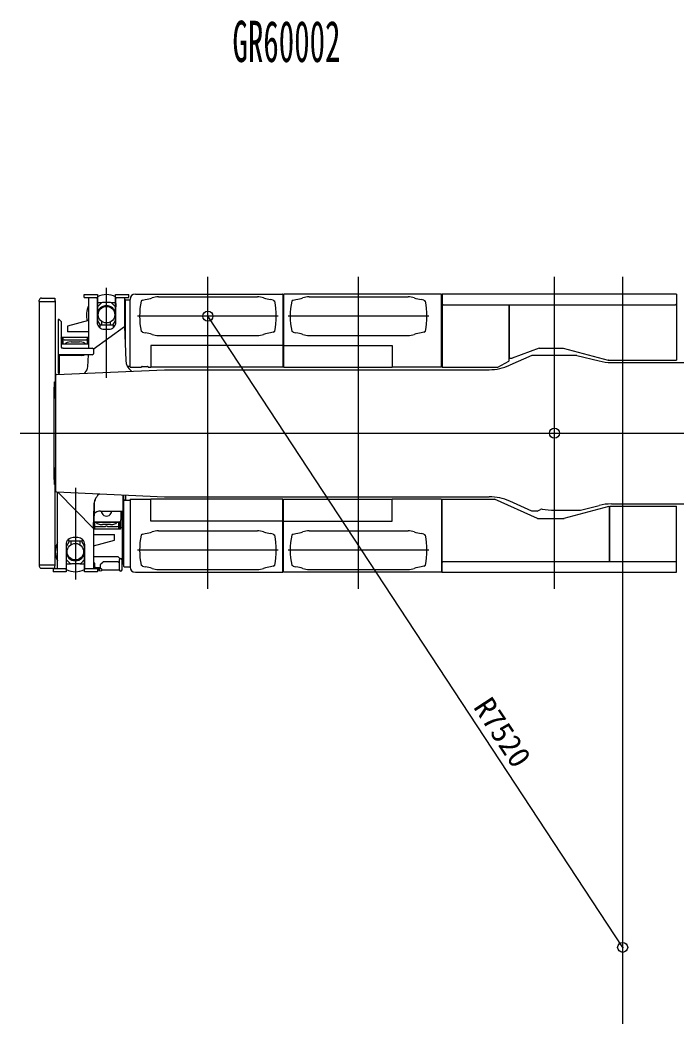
# Model space of a CAD drawing. Units: millimetres, scale not verified. Extents: x -30259 to 29445, y -25513 to 25927.
# Drawn here: x -15130 to -8589, y 14062 to 24057 of the extents above; entities that cross this region are included whole.
import ezdxf
from ezdxf.enums import TextEntityAlignment as Align

# ---------------------------------------------------------------- set-up
doc = ezdxf.new("R2010")
doc.units = ezdxf.units.MM
doc.header["$LTSCALE"] = 200
doc.header["$PDMODE"] = 32
doc.header["$PDSIZE"] = 100
doc.layers.add('0-0_0', color=7, linetype='Continuous')
doc.layers.add('0-1_DEFPOINTS', color=7, linetype='Continuous')
doc.styles.add('ＭＳ ゴシック', font='')
doc.styles.get('ＭＳ ゴシック').set_extended_font_data('MS Gothic')

# ---------------------------------------------------------------- blocks, each defined once
blk = doc.blocks.new('_OPEN30')
at = {"layer": '0-0_0'}
blk.add_line((0, 0), (-1, 0), dxfattribs=at)
blk.add_lwpolyline([(-1, 0.27), (0, 0), (-1, -0.27)], dxfattribs=at)
blk = doc.blocks.new('D20')
at = {"layer": '0-0_0'}
blk.add_line((21130, 40342.8), (17001.6, 46624.9), dxfattribs=at)
at = {"layer": '0-1_DEFPOINTS'}
for p in [(17000, 46627.2), (21130, 40342.8)]:
    blk.add_point(p, dxfattribs=at)
at = {"layer": '0-0_0', "xscale": 2.77, "yscale": 2.77, "rotation": 123.31229}
blk.add_blockref('_OPEN30', (17000, 46627.2), dxfattribs=at)
at = {"layer": '0-0_0', "style": 'ＭＳ ゴシック'}
blk.add_text('R7520', height=219.9, rotation=303.312, dxfattribs=at).set_placement((19581.9, 42699.4), align=Align.BOTTOM_LEFT)

msp = doc.modelspace()

# ---------------------------------------------------------------- linework, layer by layer
at = {"layer": '0-0_0'}
for p, q in [((-13259.3, 18395.3), (-13259.3, 21500.9)), ((-11759.3, 18395.3), (-11759.3, 21500.9)), ((-9809.3, 18395.3), (-9809.3, 21500.9)), ((-9129.3, 14061.9), (-9129.3, 21500.9)), ((-14269.3, 20494.9), (-14269.3, 21390)), ((-14490.3, 21323.6), (-14359.3, 21323.6)), ((-14490.3, 21295.6), (-14490.3, 21323.6)), ((-14490.3, 21295.6), (-14359.3, 21295.6)), ((-14448.3, 21295.6), (-14448.3, 20791.2)), ((-14362.3, 21285.6), (-14372.3, 21295.6)), ((-14359.3, 21323.6), (-14359.3, 21076.4)), ((-14179.3, 21323.6), (-14048.3, 21323.6)), ((-14179.3, 21076.4), (-14179.3, 21323.6)), ((-14179.3, 21295.6), (-14048.3, 21295.6)), ((-14176.3, 21285.6), (-14166.3, 21295.6)), ((-14090.3, 21295.6), (-14090.3, 21003.9)), ((-14048.3, 21295.6), (-14048.3, 21323.6)), ((-13982.1, 21328.6), (-12516.4, 21328.6)), ((-13751.7, 21300.6), (-12766.9, 21300.6)), ((-12512.1, 21324.3), (-12512.1, 20818.6)), ((-12506.1, 21324.3), (-12506.1, 20818.6)), ((-10936.4, 21328.6), (-12501.8, 21328.6)), ((-12251.7, 21300.6), (-11266.9, 21300.6)), ((-10932.1, 20601.3), (-10932.1, 21324.3)), ((-8592.1, 21327.9), (-10926.1, 21327.9)), ((-10926.1, 21327.9), (-10926.1, 20599.7)), ((-8592.1, 21327.9), (-8592.1, 20669.7)), ((-14940.3, 21253.6), (-14940.3, 18633.6)), ((-14940.3, 21253.6), (-14780.3, 21253.6)), ((-14938.7, 21253.6), (-14938.7, 21267)), ((-14917.1, 21288.6), (-14785.3, 21288.6)), ((-14785.3, 21288.6), (-14785.3, 21266.3)), ((-14785.3, 21266.3), (-14780.3, 21261.3)), ((-14780.3, 21261.3), (-14780.3, 20454.6)), ((-14362.3, 21285.6), (-14362.3, 21045.6)), ((-14359.3, 21243.6), (-14318.3, 21243.6)), ((-14359.3, 21202.6), (-14325.6, 21236.3)), ((-14230.6, 21243.6), (-14307.9, 21243.6)), ((-14220.3, 21243.6), (-14179.3, 21243.6)), ((-14179.3, 21202.6), (-14213, 21236.2)), ((-14176.3, 21045.6), (-14176.3, 21285.6)), ((-14174.3, 21201.6), (-14174.3, 21235.6)), ((-14084.1, 21269.3), (-14084.1, 20847)), ((-14080.5, 21272.9), (-14034.4, 21272.9)), ((-14034.4, 20605.6), (-14034.4, 21276.3)), ((-13909.8, 21268.6), (-13924.8, 21258.6)), ((-13909.8, 21268.6), (-13883, 21273.3)), ((-12608.8, 21268.6), (-12635.6, 21273.3)), ((-12608.8, 21268.6), (-12593.8, 21258.6)), ((-12409.8, 21268.6), (-12424.8, 21258.6)), ((-12409.8, 21268.6), (-12383, 21273.3)), ((-11108.8, 21268.6), (-11135.6, 21273.3)), ((-11108.8, 21268.6), (-11093.8, 21258.6)), ((-10916.1, 21221.3), (-10926.1, 21231.3)), ((-10916.1, 21221.3), (-8602.1, 21221.3)), ((-10262.1, 21221.3), (-10262.1, 20661.3)), ((-10256.1, 20691.3), (-10256.1, 21221.3)), ((-8592.1, 21231.3), (-8602.1, 21221.3)), ((-12558.8, 21108.6), (-13959.8, 21108.6)), ((-11058.8, 21108.6), (-12459.8, 21108.6)), ((-14751.9, 21072.6), (-14751.9, 20546.6)), ((-14740.3, 21076.2), (-14748.3, 21076.2)), ((-14740.3, 21076.2), (-14740.3, 21074.6)), ((-14720.3, 21054.6), (-14720.3, 20799.6)), ((-14448.3, 21064.4), (-14658.3, 21008.6)), ((-14658.3, 21008.6), (-14658.3, 20953.6)), ((-14401.4, 20780.7), (-14090.7, 21004.9)), ((-14329.1, 21018.6), (-14355.8, 21063.7)), ((-14315.3, 21018.6), (-14315.3, 21055.1)), ((-14230.3, 21018.6), (-14230.3, 21050.9)), ((-14182.8, 21063.7), (-14209.5, 21018.6)), ((-14090.7, 21004.9), (-14076.6, 20666.5)), ((-14090.6, 21004.7), (-14090.3, 21005)), ((-14720.3, 20890.6), (-14718.3, 20898.6)), ((-14718.3, 20898.6), (-14448.3, 20898.6)), ((-14448.3, 20953.6), (-14658.3, 20953.6)), ((-14292.3, 20978.4), (-14246.3, 20978.4)), ((-13909.8, 20948.6), (-13924.8, 20958.6)), ((-13909.8, 20948.6), (-13883, 20943.9)), ((-13751.7, 20916.6), (-12766.9, 20916.6)), ((-12608.8, 20948.6), (-12635.6, 20943.9)), ((-12608.8, 20948.6), (-12593.8, 20958.6)), ((-12409.8, 20948.6), (-12424.8, 20958.6)), ((-12409.8, 20948.6), (-12383, 20943.9)), ((-12251.7, 20916.6), (-11266.9, 20916.6)), ((-11108.8, 20948.6), (-11135.6, 20943.9)), ((-11108.8, 20948.6), (-11093.8, 20958.6)), ((-14716.3, 20833.6), (-14720.3, 20818.6)), ((-14717.3, 20885), (-14709.3, 20885)), ((-14717.3, 20829.9), (-14717.3, 20885)), ((-14716.3, 20833.6), (-14448.3, 20833.6)), ((-14709.3, 20888.6), (-14699.3, 20888.6)), ((-14709.3, 20833.6), (-14709.3, 20888.6)), ((-14700.3, 20791.2), (-14411.9, 20791.2)), ((-14699.3, 20833.6), (-14699.3, 20888.6)), ((-14689.3, 20873.1), (-14699.3, 20869.7)), ((-14689.3, 20873.1), (-14469.3, 20873.1)), ((-14620.3, 20852.7), (-14538.3, 20852.7)), ((-14459.3, 20869.7), (-14469.3, 20873.1)), ((-14459.3, 20833.6), (-14459.3, 20888.6)), ((-14459.3, 20888.6), (-14449.3, 20888.6)), ((-14449.3, 20833.6), (-14449.3, 20888.6)), ((-14400.3, 20779.6), (-14411.9, 20791.2)), ((-12512.1, 20817.9), (-13827.1, 20817.9)), ((-13827.1, 20817.9), (-13827.1, 20599.7)), ((-12512.1, 20818.6), (-12512.1, 20599.7)), ((-12506.1, 20818.6), (-12506.1, 20599.7)), ((-12506.1, 20817.9), (-11425.5, 20817.9)), ((-11425.5, 20817.9), (-11425.5, 20599.7)), ((-9961.1, 20791.3), (-10231.1, 20691.3)), ((-9961.1, 20791.3), (-9721.1, 20791.3)), ((-9721.1, 20791.3), (-9721.5, 20789.7)), ((-14679.9, 20724.6), (-14751.9, 20724.6)), ((-14750.3, 20724.6), (-14750.3, 20672.3)), ((-14740.3, 20724.6), (-14740.3, 20671.1)), ((-14520.3, 20718.6), (-14740.3, 20718.6)), ((-14464.7, 20724.6), (-14679.9, 20724.6)), ((-14410.3, 20724.6), (-14464.7, 20724.6)), ((-14454.9, 20606), (-14449.6, 20724.6)), ((-14410.3, 20724.6), (-14400.3, 20734.6)), ((-14400.3, 20779.6), (-14400.3, 20734.6)), ((-10256.1, 20691.3), (-10231.1, 20691.3)), ((-10034.3, 20718.6), (-10253.5, 20620)), ((-9584.3, 20718.6), (-10034.3, 20718.6)), ((-9721.5, 20789.7), (-9272.5, 20669.7)), ((-9584.3, 20718.6), (-9364.8, 20662.9)), ((-14740.3, 20667.1), (-14749, 20669)), ((-14740.3, 20668.6), (-14748.7, 20670.3)), ((-14740.3, 20668.6), (-14740.3, 20543)), ((-14061, 20609.7), (-14034.4, 20609.7)), ((-14030.1, 20601.3), (-13920.1, 20601.3)), ((-13920.1, 20603.6), (-13920.1, 20601.3)), ((-13915.1, 20608.6), (-13860.1, 20608.6)), ((-13855.1, 20603.6), (-13855.1, 20601.3)), ((-13855.1, 20601.3), (-13827.1, 20601.3)), ((-12512.1, 20599.7), (-13827.1, 20599.7)), ((-12506.1, 20599.7), (-11425.5, 20599.7)), ((-10932.1, 20601.3), (-11425.5, 20601.3)), ((-10926.1, 20599.7), (-10372.1, 20599.7)), ((-10262.1, 20661.3), (-10261.4, 20659.9)), ((-9272.1, 20671.3), (-9272.5, 20669.7)), ((-9272.1, 20671.3), (-9272.1, 20669.7)), ((-9272.1, 20669.7), (-8592.1, 20669.7)), ((-9241.9, 20647.6), (-5597.6, 20647.6)), ((-14775.3, 19358.6), (-14775.3, 20528.6)), ((-14766.3, 20528.6), (-14775.3, 20528.6)), ((-14766.3, 20528.6), (-13692.4, 20576.1)), ((-14740.3, 20543), (-14748.3, 20543)), ((-14745.3, 20543), (-14745.3, 20529.5)), ((-13692.4, 20576.1), (-10458.5, 20576.1)), ((-14786.3, 20454.6), (-14775.3, 20454.6)), ((-15129.8, 19943.6), (-4214.5, 19943.6)), ((-15019.9, 19943.6), (-4476.8, 19943.6)), ((-14786.3, 19432.6), (-14786.3, 19595.6)), ((-14775.3, 19595.6), (-14786.3, 19595.6)), ((-14786.3, 19483.6), (-14794.2, 19483.6)), ((-14786.3, 19432.6), (-14775.3, 19432.6)), ((-14780.3, 18625.9), (-14780.3, 19432.6)), ((-14579.3, 19398), (-14579.3, 18488.4)), ((-14766.3, 19358.6), (-14775.3, 19358.6)), ((-14766.3, 19358.6), (-13692.4, 19311.1)), ((-14758.3, 18591.6), (-14758.3, 19358.2)), ((-14753.3, 19358), (-14749.1, 19351.7)), ((-14400.4, 18998.4), (-14749.1, 19351.7)), ((-14103.3, 19168.6), (-14103.3, 19329.3)), ((-14098.1, 18617.9), (-14098.1, 19329)), ((-14076.5, 19279.1), (-14076.5, 19328.1)), ((-13692.4, 19311.1), (-10458.8, 19311.1)), ((-14395.1, 19227.7), (-14400.4, 18998.4)), ((-14391.7, 19234.4), (-14397, 19005.1)), ((-14076.5, 19279.1), (-14098.1, 19277.5)), ((-14098.1, 19277.5), (-14034.4, 19277.5)), ((-14034.4, 19281.6), (-14034.4, 18610.9)), ((-14030.1, 19285.9), (-13827.1, 19285.9)), ((-12512.1, 19287.5), (-13827.1, 19287.5)), ((-13827.1, 19069.3), (-13827.1, 19287.5)), ((-12506.1, 19287.5), (-11425.5, 19287.5)), ((-11425.5, 19069.3), (-11425.5, 19287.5)), ((-10932.1, 19285.9), (-11425.5, 19285.9)), ((-10932.1, 19285.9), (-10932.1, 18562.9)), ((-10926.1, 19287.5), (-10405.8, 19287.5)), ((-10926.1, 18574.3), (-10926.1, 19287.5)), ((-9977.2, 19095.9), (-10405.8, 19287.5)), ((-10034.3, 19168.6), (-10253.5, 19267.1)), ((-9711.5, 19097.4), (-9262.5, 19217.4)), ((-9548.8, 19177.6), (-9364.8, 19224.2)), ((-9262.1, 18665.9), (-9262.1, 19215.9)), ((-9256.3, 19217.5), (-8592.3, 19217.5)), ((-9256.3, 18665.9), (-9256.3, 19217.5)), ((-9241.7, 19239.6), (-5597.6, 19239.6)), ((-8592.3, 18574.3), (-8592.3, 19217.5)), ((-14328.3, 19168.6), (-14103.3, 19168.6)), ((-14124.3, 19083.6), (-14124.3, 19168.6)), ((-14111.5, 18645.9), (-14111.5, 19168.6)), ((-9979.3, 19168.6), (-10034.3, 19168.6)), ((-9979.3, 19168.6), (-9948, 19184.3)), ((-9977.2, 19095.9), (-9711.1, 19095.9)), ((-9809.3, 19177.6), (-9548.8, 19177.6)), ((-9711.1, 19095.9), (-9711.5, 19097.4)), ((-14397, 19005.1), (-14400.4, 18998.4)), ((-14400.3, 18998.6), (-14400.3, 18591.6)), ((-14399.3, 19000.6), (-14399.3, 18998.6)), ((-14389.3, 18998.6), (-14399.3, 18998.6)), ((-14132.3, 19053.6), (-14395.9, 19053.6)), ((-14131.5, 19056.6), (-14395.8, 19056.6)), ((-14389.3, 19053.6), (-14389.3, 18998.6)), ((-14228.3, 19034.5), (-14310.3, 19034.5)), ((-14259.3, 19014), (-14159.3, 19014)), ((-14159.3, 19014), (-14149.3, 19017.4)), ((-14149.3, 19053.6), (-14149.3, 18998.6)), ((-14139.3, 18998.6), (-14149.3, 18998.6)), ((-14139.3, 19053.6), (-14139.3, 18998.6)), ((-14131.3, 19002.2), (-14139.3, 19002.2)), ((-14132.3, 19053.6), (-14124.3, 19083.6)), ((-14131.3, 19057.3), (-14131.3, 19002.2)), ((-14125.3, 19008.6), (-14130.3, 18988.6)), ((-14125.3, 19008.6), (-14125.3, 19079.8)), ((-12512.1, 19069.3), (-13827.1, 19069.3)), ((-12506.1, 19069.3), (-11425.5, 19069.3)), ((-14556.3, 18904), (-14602.3, 18904)), ((-14130.3, 18988.6), (-14400.3, 18988.6)), ((-14400.3, 18933.6), (-14190.3, 18933.6)), ((-13909.8, 18938.6), (-13924.8, 18928.6)), ((-13909.8, 18938.6), (-13883, 18943.3)), ((-13751.7, 18970.6), (-12766.9, 18970.6)), ((-12608.8, 18938.6), (-12635.6, 18943.3)), ((-12608.8, 18938.6), (-12593.8, 18928.6)), ((-12409.8, 18938.6), (-12424.8, 18928.6)), ((-12409.8, 18938.6), (-12383, 18943.3)), ((-12251.7, 18970.6), (-11266.9, 18970.6)), ((-11108.8, 18938.6), (-11135.6, 18943.3)), ((-11108.8, 18938.6), (-11093.8, 18928.6)), ((-14672.3, 18836.7), (-14672.3, 18601.2)), ((-14669.3, 18810.7), (-14669.3, 18563.6)), ((-14665.8, 18823.5), (-14639.1, 18868.6)), ((-14644.8, 18868.6), (-14644.8, 18890.2)), ((-14510.8, 18868.6), (-14644.8, 18868.6)), ((-14625.3, 18868.6), (-14625.3, 18832.1)), ((-14533.3, 18868.6), (-14533.3, 18832.1)), ((-14519.5, 18868.6), (-14492.8, 18823.5)), ((-14510.8, 18887.8), (-14510.8, 18868.6)), ((-14489.3, 18563.6), (-14489.3, 18810.7)), ((-14486.3, 18601.2), (-14486.3, 18836.7)), ((-14400.3, 18715.9), (-14156, 18715.9)), ((-14155.6, 18715.9), (-14150.3, 18710.6)), ((-14150.3, 18710.6), (-14135, 18695.3)), ((-12558.8, 18778.6), (-13959.8, 18778.6)), ((-11058.8, 18778.6), (-12459.8, 18778.6)), ((-14940.3, 18633.6), (-14780.3, 18633.6)), ((-14938.7, 18633.6), (-14938.7, 18620.2)), ((-14917.1, 18598.6), (-14785.3, 18598.6)), ((-14785.3, 18620.9), (-14780.3, 18625.9)), ((-14785.3, 18598.6), (-14785.3, 18620.9)), ((-14682.3, 18591.6), (-14672.3, 18601.2)), ((-14669.3, 18684.6), (-14635.6, 18650.9)), ((-14669.3, 18643.6), (-14628.3, 18643.6)), ((-14540.6, 18643.6), (-14617.9, 18643.6)), ((-14530.3, 18643.6), (-14489.3, 18643.6)), ((-14489.3, 18684.6), (-14523, 18650.9)), ((-14358.3, 18591.6), (-14489.3, 18591.6)), ((-14486.3, 18601.2), (-14476.3, 18591.6)), ((-14385.3, 18612.1), (-14385.3, 18649.1)), ((-14330.6, 18603.1), (-14376.3, 18603.1)), ((-14376.3, 18597.1), (-14328.3, 18597.1)), ((-14330.3, 18597.6), (-14330.3, 18635.6)), ((-14330.3, 18597.6), (-14328, 18597.6)), ((-14325, 18641.6), (-14330.2, 18636.4)), ((-14328.3, 18597.6), (-14328.3, 18597.6)), ((-14328.3, 18597.1), (-14328.3, 18597.6)), ((-14325, 18641.6), (-14306, 18660.6)), ((-14300.7, 18665.9), (-14306, 18660.6)), ((-14300.3, 18665.9), (-14156.3, 18665.9)), ((-14150, 18660.6), (-14155.2, 18665.8)), ((-14150, 18660.6), (-14141.9, 18652.5)), ((-14141.9, 18683.3), (-14141.9, 18583.3)), ((-14114.7, 18583.3), (-14114.7, 18683.3)), ((-14098.1, 18632.5), (-14111.5, 18645.9)), ((-14094.5, 18614.3), (-14034.4, 18614.3)), ((-13909.8, 18618.6), (-13924.8, 18628.6)), ((-13909.8, 18618.6), (-13883, 18613.9)), ((-12608.8, 18618.6), (-12635.6, 18613.9)), ((-12608.8, 18618.6), (-12593.8, 18628.6)), ((-12409.8, 18618.6), (-12424.8, 18628.6)), ((-12409.8, 18618.6), (-12383, 18613.9)), ((-11108.8, 18618.6), (-11135.6, 18613.9)), ((-11108.8, 18618.6), (-11093.8, 18628.6)), ((-10926.2, 18655.9), (-10916.2, 18665.9)), ((-10926.2, 18559.3), (-10926.2, 18655.9)), ((-10916.2, 18665.9), (-8602.2, 18665.9)), ((-8602.2, 18665.9), (-8592.2, 18655.9)), ((-8592.2, 18559.3), (-8592.2, 18655.9)), ((-14669.3, 18563.6), (-14800.3, 18563.6)), ((-14342.3, 18581.3), (-14358.3, 18581.3)), ((-14342.3, 18581.3), (-14342.3, 18583.7)), ((-14314, 18583.6), (-14314, 18581.3)), ((-14142, 18581.3), (-14314, 18581.3)), ((-14142, 18583.6), (-14142, 18581.3)), ((-13982.1, 18558.6), (-12516.4, 18558.6)), ((-13751.7, 18586.6), (-12766.9, 18586.6)), ((-10936.4, 18558.6), (-12501.8, 18558.6)), ((-12251.7, 18586.6), (-11266.9, 18586.6)), ((-10926.2, 18559.3), (-8592.2, 18559.3))]:
    msp.add_line(p, q, dxfattribs=at)
for points in [[(-14720.3, 21054.6), (-14740.3, 21074.6), (-14748.3, 21074.6)], [(-14200.8, 20994.5), (-14200.8, 21018.6), (-14334.8, 21018.6), (-14334.8, 20992.2)], [(-14700.3, 20791.2), (-14700.3, 20789.6), (-14710.3, 20789.6)], [(-10372.1, 20599.7), (-10372.1, 20601.3), (-10371.4, 20599.9), (-10261.4, 20659.9)], [(-14786.3, 20403.6), (-14794.2, 20403.6), (-14794.2, 19483.6)], [(-14775.3, 20291.6), (-14786.3, 20291.6), (-14786.3, 20454.6)], [(-12512.1, 18562.9), (-12512.1, 19068.6), (-12512.1, 19287.5)], [(-12506.1, 18562.9), (-12506.1, 19068.6), (-12506.1, 19287.5)], [(-14389.3, 19017.4), (-14379.3, 19014), (-14279.3, 19014)], [(-14400.3, 18822.8), (-14190.3, 18878.6), (-14190.3, 18933.6)], [(-14669.3, 18591.6), (-14800.3, 18591.6), (-14800.3, 18563.6)], [(-14358.3, 18591.6), (-14358.3, 18563.6), (-14489.3, 18563.6)], [(-14385.3, 18649.1), (-14391.3, 18649.1), (-14391.3, 18612.1)]]:
    msp.add_lwpolyline(points, dxfattribs=at)
for centre, radius in [((-14269.3, 21123.6), 82.5), ((-14579.3, 18763.6), 82.5), ((-14328.6, 18583.3), 13.6)]:
    msp.add_circle(centre, radius, dxfattribs=at)
for centre, radius, start, end in [((-14269.3, 21123.6), 200, 63.25632, 116.74368), ((-13982.1, 21276.3), 52.3, 90, 180), ((-13969.8, 21765.7), 500, 280, 288.16231), ((-13751.7, 21100.6), 200, 90, 108.16231), ((-12766.9, 21100.6), 200, 71.8377, 90), ((-12548.7, 21765.7), 500, 251.83769, 260), ((-12516.4, 21324.3), 4.3, 0, 90), ((-12501.8, 21324.3), 4.3, 90, 180), ((-12469.8, 21765.7), 500, 280, 288.16231), ((-12251.7, 21100.6), 200, 90, 108.16231), ((-11266.9, 21100.6), 200, 71.8377, 90), ((-11048.7, 21765.7), 500, 251.83769, 260), ((-10936.4, 21324.3), 4.3, 0, 90), ((-14917.1, 21267), 21.6, 90, 180), ((-14269.3, 21123.6), 200, 153.50843, 198.10417), ((-14269.3, 21123.6), 90, 0, 180), ((-14307.9, 21218.6), 25, 90, 135), ((-14230.6, 21218.6), 25, 45, 90), ((-14080.5, 21269.3), 3.6, 90, 180), ((-13182.3, 21108.6), 757.5, 168.57881, 191.42119), ((-13336.3, 21108.6), 757.5, 348.57881, 11.42119), ((-11682.3, 21108.6), 757.5, 168.57881, 191.42119), ((-11836.3, 21108.6), 757.5, 348.57881, 11.42119), ((-14748.3, 21072.6), 3.6, 90, 180), ((-14748.3, 21072.6), 2, 90, 180), ((-14334.3, 21076.4), 25, 180, 210.60641), ((-14204.3, 21076.4), 25, 329.39359, 0), ((-13969.8, 20451.5), 500, 71.8377, 80), ((-13751.7, 21116.6), 200, 251.83769, 270), ((-12766.9, 21116.6), 200, 270, 288.16231), ((-12548.7, 20451.5), 500, 100, 108.16231), ((-12469.8, 20451.5), 500, 71.8377, 80), ((-12251.7, 21116.6), 200, 251.83769, 270), ((-11266.9, 21116.6), 200, 270, 288.16231), ((-11048.7, 20451.5), 500, 100, 108.16231), ((-14710.3, 20799.6), 10, 180, 270), ((-14520.3, 20803.6), 85, 270, 291.65672), ((-14748.3, 20672.5), 3.6, 180, 258.14452), ((-14748.3, 20672.3), 2, 180, 258.14452), ((-14030.1, 20605.6), 4.3, 180, 270), ((-13915.1, 20603.6), 5, 90, 180), ((-13860.1, 20603.6), 5, 0, 90), ((-10458.5, 21076.1), 500, 270, 294.20487), ((-9241.9, 21147.6), 500, 255.77148, 270), ((-14748.3, 20546.6), 3.6, 180, 270), ((-10458.5, 18811.1), 500, 65.79513, 90), ((-14094.5, 19273.9), 3.6, 90, 180), ((-14030.1, 19281.6), 4.3, 90, 180), ((-9241.9, 18739.6), 500, 90, 104.22852), ((-14328.3, 19083.6), 85, 90, 140.56997), ((-14269.3, 19168.6), 50, 179.9718, 0.0282), ((-9934.6, 19157.5), 30, 80.94629, 116.69318), ((-9809.3, 19943.6), 766, 260.94629, 270), ((-13182.3, 18778.6), 757.5, 168.57881, 191.42119), ((-13969.8, 19435.7), 500, 280, 288.16231), ((-13751.7, 18770.6), 200, 90, 108.16231), ((-12766.9, 18770.6), 200, 71.8377, 90), ((-12548.7, 19435.7), 500, 251.83769, 260), ((-13336.3, 18778.6), 757.5, 348.57881, 11.42119), ((-11682.3, 18778.6), 757.5, 168.57881, 191.42119), ((-12469.8, 19435.7), 500, 280, 288.16231), ((-12251.7, 18770.6), 200, 90, 108.16231), ((-11266.9, 18770.6), 200, 71.8377, 90), ((-11048.7, 19435.7), 500, 251.83769, 260), ((-11836.3, 18778.6), 757.5, 348.57881, 11.42119), ((-14579.3, 18763.6), 200, 153.50843, 206.49157), ((-14644.3, 18810.7), 25, 149.39359, 180), ((-14514.3, 18810.7), 25, 0, 30.60641), ((-14579.3, 18763.6), 90, 180, 0), ((-14156, 18710.6), 5.3, 85.47996, 90), ((-14128.3, 18683.3), 13.6, 0, 180), ((-14917.1, 18620.2), 21.6, 180, 270), ((-14617.9, 18668.6), 25, 225, 270), ((-14540.6, 18668.6), 25, 270, 315), ((-14376.3, 18612.1), 15, 180, 270), ((-14376.3, 18612.1), 9, 180, 270), ((-14328.3, 18583.6), 14, 105.37836, 167.62604), ((-14325, 18635.6), 5.3, 171.82016, 180), ((-14328, 18583.6), 14, 77.62556, 90), ((-14328, 18583.6), 14, 12.37396, 77.62556), ((-14300.3, 18660.6), 5.3, 90, 94.50574), ((-14156.3, 18660.6), 5.3, 77.80694, 90), ((-14094.5, 18617.9), 3.6, 180, 270), ((-13982.1, 18610.9), 52.3, 180, 270), ((-13969.8, 18121.5), 500, 71.8377, 80), ((-13751.7, 18786.6), 200, 251.83769, 270), ((-12766.9, 18786.6), 200, 270, 288.16231), ((-12548.7, 18121.5), 500, 100, 108.16231), ((-12469.8, 18121.5), 500, 71.8377, 80), ((-12251.7, 18786.6), 200, 251.83769, 270), ((-11266.9, 18786.6), 200, 270, 288.16231), ((-11048.7, 18121.5), 500, 100, 108.16231), ((-14579.3, 18763.6), 200, 243.25632, 296.74368), ((-14328.3, 18583.6), 14, 167.62687, 179.7944), ((-14328, 18583.6), 14, 0.00073, 12.37323), ((-14128, 18583.6), 14, 173.1924, 179.99929), ((-14128.3, 18583.3), 13.6, 180, 0), ((-12516.4, 18562.9), 4.3, 270, 0), ((-12501.8, 18562.9), 4.3, 180, 270), ((-10936.4, 18562.9), 4.3, 270, 0)]:
    msp.add_arc(centre, radius, start, end, dxfattribs=at)
for centre, major_axis, ratio, start_param, end_param in [((-14292.3, 21045.6), (-70, 0), 0.961262, 6.283185, 7.853982), ((-14246.3, 21045.6), (-70, 0), 0.961262, 1.570796, 3.141593), ((-14620.3, 20832.3), (60, 0), 0.340376, 1.570796, 3.077018), ((-14538.3, 20832.3), (60, 0), 0.340376, 0.064575, 1.570796), ((-14552.1, 20595.8), (92.1, 38.9), 0.799245, 5.181238, 5.919293), ((-13882.3, 20698.9), (184.2, 77.9), 0.799245, 2.850766, 3.548415), ((-14559.7, 20613.7), (7.8, 111.9), 0.861057, 4.065773, 4.142864), ((-13900.4, 20741.9), (15.6, 223.9), 0.861057, 2.510041, 2.563813), ((-14201.1, 19200.1), (-178.6, 90), 0.842697, 5.963097, 6.664198), ((-14197.7, 19206.8), (-178.6, 90), 0.842697, 0.022363, 0.381013), ((-14219.4, 19163.8), (3.4, 225.5), 0.858175, 0.68904, 0.736137), ((-14310.3, 19054.9), (-60, 0), 0.340376, 0.064575, 1.570796), ((-14269.3, 19014), (-10, 0), 0.340376, 3.141605, 6.283197), ((-14228.3, 19054.9), (-60, 0), 0.340376, 1.570796, 3.077018), ((-14602.3, 18836.7), (70, 0), 0.961262, 1.570796, 3.141593), ((-14556.3, 18836.7), (70, 0), 0.961262, 6.283185, 7.853982)]:
    msp.add_ellipse(centre, major_axis=major_axis, ratio=ratio, start_param=start_param, end_param=end_param, dxfattribs=at)
for p in [(-13259.3, 21108.6), (-9809.3, 19943.6), (-9129.3, 14824.2)]:
    msp.add_point(p, dxfattribs=at)

# ---------------------------------------------------------------- block references
msp.add_blockref('D20', (-30259.3, -25518.6), dxfattribs=at)

# ---------------------------------------------------------------- texts
at = {"layer": '0-0_0', "style": 'ＭＳ ゴシック', "width": 0.55}
msp.add_text('GR60002', height=410.6, dxfattribs=at).set_placement((-13014.8, 23516.5), align=Align.BOTTOM_LEFT)

doc.saveas('drawing.dxf')
